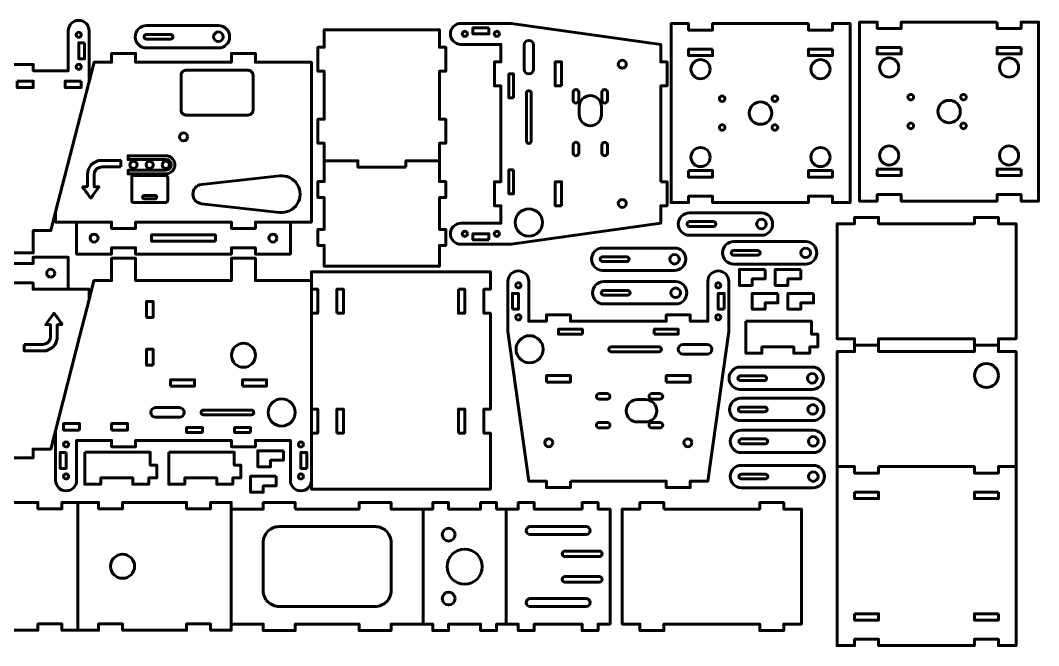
# Model space of a CAD drawing. Header units: millimetres. Extents: x -979 to -10, y -1484 to -29.
# Drawn here: x -652 to -15, y -1484 to -1093 of the extents above; entities that cross this region are included whole.
import ezdxf

# ---------------------------------------------------------------- set-up
doc = ezdxf.new("R2010")
doc.units = ezdxf.units.MM
doc.linetypes.add('K5LT_BASIC', pattern=[0])

# ---------------------------------------------------------------- blocks, each defined once
blk = doc.blocks.new('U46')
at = {"color": 150, "linetype": 'K5LT_BASIC', "lineweight": 60, "true_color": 0x0080ff}
for points in [[(-115.1, -1372.04), (-55.1, -1372.04), (-55.1, -1376.04), (-40.1, -1376.04), (-40.1, -1372.04), (-29.1, -1372.04), (-29.1, -1484.04), (-40.1, -1484.04), (-40.1, -1480.04), (-55.1, -1480.04), (-55.1, -1484.04), (-115.1, -1484.04), (-115.1, -1480.04), (-130.1, -1480.04), (-130.1, -1484.04), (-141.1, -1484.04), (-141.1, -1372.04), (-130.1, -1372.04), (-130.1, -1376.04), (-115.1, -1376.04)], [(-130.1, -1388.04), (-115.1, -1388.04), (-115.1, -1392.04), (-130.1, -1392.04)], [(-40.1, -1388.04), (-55.1, -1388.04), (-55.1, -1392.04), (-40.1, -1392.04)], [(-130.1, -1464.04), (-115.1, -1464.04), (-115.1, -1468.04), (-130.1, -1468.04)], [(-40.1, -1464.04), (-55.1, -1464.04), (-55.1, -1468.04), (-40.1, -1468.04)]]:
    blk.add_lwpolyline(points, close=True, dxfattribs=at)
blk = doc.blocks.new('U47')
at = {"color": 150, "linetype": 'K5LT_BASIC', "lineweight": 60, "true_color": 0x0080ff}
blk.add_lwpolyline([(-29.1, -1372.04), (-29.1, -1300.04), (-40.1, -1300.04), (-40.1, -1296.04), (-55.1, -1296.04), (-55.1, -1300.04), (-115.1, -1300.04), (-115.1, -1296.04), (-130.1, -1296.04), (-130.1, -1300.04), (-141.1, -1300.04), (-141.1, -1372.04)], dxfattribs=at)
blk.add_circle((-47.6, -1315.04), 7.5, dxfattribs=at)
blk = doc.blocks.new('U57')
at = {"color": 150, "linetype": 'K5LT_BASIC', "lineweight": 60, "true_color": 0x0080ff}
for points in [[(-528.11, -1096.04), (-573.11, -1096.04, 1), (-573.11, -1110.04), (-528.11, -1110.04, 1)], [(-558.11, -1101.54), (-573.11, -1101.54, 1), (-573.11, -1104.54), (-558.11, -1104.54, 1)], [(-528.11, -1100.04, -1), (-528.11, -1106.04, -1)]]:
    blk.add_lwpolyline(points, format="xyb", close=True, dxfattribs=at)
blk = doc.blocks.new('U59')
at = {"color": 150, "linetype": 'K5LT_BASIC', "lineweight": 60, "true_color": 0x0080ff}
for points in [[(-755.91, -1261.03), (-755.91, -1241.03), (-734.01, -1241.03), (-734.01, -1245.03), (-719.01, -1245.03), (-719.01, -1241.03), (-659.01, -1241.03), (-659.01, -1245.03), (-644.01, -1245.03), (-644.01, -1241.03), (-622.1, -1241.03), (-622.1, -1261.03), (-644.01, -1261.03), (-644.01, -1257.03), (-659.01, -1257.03), (-659.01, -1261.03), (-719.01, -1261.03), (-719.01, -1257.03), (-734.01, -1257.03), (-734.01, -1261.03)], [(-709.01, -1249.03), (-669.01, -1249.03), (-669.01, -1253.03), (-709.01, -1253.03)]]:
    blk.add_lwpolyline(points, close=True, dxfattribs=at)
for centre in [(-744.96, -1251.03), (-633.05, -1251.03)]:
    blk.add_circle(centre, 2.5, dxfattribs=at)
blk = doc.blocks.new('U60')
at = {"color": 150, "linetype": 'K5LT_BASIC', "lineweight": 60, "true_color": 0x0080ff}
blk.add_lwpolyline([(-622.1, -1261.03), (-609.01, -1261.03), (-609.01, -1267.53), (-614.78, -1290.02), (-633.01, -1361.03), (-644.01, -1361.03), (-644.01, -1366.53), (-659.01, -1366.53), (-659.01, -1361.03), (-719.01, -1361.03), (-719.01, -1366.53), (-734.01, -1366.53), (-734.01, -1361.03), (-745.01, -1361.03), (-769.01, -1361.03), (-769.01, -1290.02), (-769.01, -1261.03), (-755.91, -1261.03)], dxfattribs=at)
for points in [[(-749.14, -1267.1), (-700.2, -1272.57, -0.894526), (-700.2, -1284.49), (-749.14, -1289.96, -1.11791)], [(-729.51, -1328.03), (-690.51, -1328.03, -0.414214), (-687.51, -1331.03), (-687.51, -1353.03, -0.414214), (-690.51, -1356.03), (-729.51, -1356.03, -0.414214), (-732.51, -1353.03), (-732.51, -1331.03, -0.414214)]]:
    blk.add_lwpolyline(points, format="xyb", close=True, dxfattribs=at)
blk.add_circle((-689.01, -1314.36), 2.5, dxfattribs=at)
blk = doc.blocks.new('U61')
at = {"color": 150, "linetype": 'K5LT_BASIC', "lineweight": 60, "true_color": 0x0080ff}
blk.add_lwpolyline([(-609.01, -1267.53), (-605.95, -1255.63), (-594.95, -1255.63), (-594.95, -1251.63), (-594.95, -1241.63), (-579.95, -1241.63), (-579.95, -1251.63), (-579.95, -1255.63), (-519.95, -1255.63), (-519.95, -1251.63), (-519.95, -1241.63), (-504.95, -1241.63), (-504.95, -1251.63), (-504.95, -1255.63), (-493.95, -1255.63), (-469.95, -1255.63), (-469.95, -1349.13), (-469.95, -1355.63), (-469.95, -1380.63, -1), (-483.05, -1380.63), (-483.05, -1355.63), (-504.95, -1355.63), (-504.95, -1359.63), (-519.95, -1359.63), (-519.95, -1355.63), (-579.95, -1355.63), (-579.95, -1359.63), (-594.95, -1359.63), (-594.95, -1355.63), (-616.86, -1355.63), (-616.86, -1380.63, -1), (-629.95, -1380.63), (-629.95, -1355.63), (-629.95, -1349.13)], format="xyb", dxfattribs=at)
for points in [[(-573, -1278.63), (-569, -1278.63), (-569, -1268.63), (-573, -1268.63)], [(-569, -1308.63), (-573, -1308.63), (-573, -1298.63), (-569, -1298.63)], [(-558, -1321.63), (-543, -1321.63), (-543, -1317.63), (-558, -1317.63)], [(-513, -1321.63), (-498, -1321.63), (-498, -1317.63), (-513, -1317.63)], [(-614.95, -1349.13), (-624.95, -1349.13), (-624.95, -1345.13), (-614.95, -1345.13)], [(-594.95, -1349.13), (-584.95, -1349.13), (-584.95, -1345.13), (-594.95, -1345.13)], [(-538, -1350.63), (-548, -1350.63), (-548, -1347.63), (-538, -1347.63)], [(-508, -1350.63), (-518, -1350.63), (-518, -1347.63), (-508, -1347.63)], [(-623.4, -1363.13), (-623.4, -1373.13), (-627.1, -1373.13), (-627.1, -1363.13)], [(-472.8, -1373.13), (-472.8, -1363.13), (-476.5, -1363.13), (-476.5, -1373.13)]]:
    blk.add_lwpolyline(points, close=True, dxfattribs=at)
for points in [[(-552.45, -1341.13), (-567.45, -1341.13, -1), (-567.45, -1335.13), (-552.45, -1335.13, -1)], [(-507.45, -1339.63), (-537.45, -1339.63, -1), (-537.45, -1336.63), (-507.45, -1336.63, -1)]]:
    blk.add_lwpolyline(points, format="xyb", close=True, dxfattribs=at)
for centre, radius in [((-512.45, -1302.38), 7.5), ((-488.55, -1338.13), 8.5), ((-623.4, -1358.13), 1.6), ((-476.5, -1358.13), 1.6), ((-623.4, -1378.13), 1.6), ((-476.5, -1378.13), 1.6)]:
    blk.add_circle(centre, radius, dxfattribs=at)
blk = doc.blocks.new('U62')
at = {"color": 150, "linetype": 'K5LT_BASIC', "lineweight": 60, "true_color": 0x0080ff}
for points in [[(-483.04, -1219.02), (-483.04, -1239.02), (-504.94, -1239.02), (-504.94, -1235.02), (-519.94, -1235.02), (-519.94, -1239.02), (-579.94, -1239.02), (-579.94, -1235.02), (-594.94, -1235.02), (-594.94, -1239.02), (-616.85, -1239.02), (-616.85, -1219.02), (-594.94, -1219.02), (-594.94, -1223.02), (-579.94, -1223.02), (-579.94, -1219.02), (-519.94, -1219.02), (-519.94, -1223.02), (-504.94, -1223.02), (-504.94, -1219.02)], [(-529.94, -1231.02), (-569.94, -1231.02), (-569.94, -1227.02), (-529.94, -1227.02)]]:
    blk.add_lwpolyline(points, close=True, dxfattribs=at)
for centre in [(-605.9, -1229.02), (-493.99, -1229.02)]:
    blk.add_circle(centre, 2.5, dxfattribs=at)
blk = doc.blocks.new('U63')
at = {"color": 150, "linetype": 'K5LT_BASIC', "lineweight": 60, "true_color": 0x0080ff}
blk.add_lwpolyline([(-616.85, -1219.02), (-629.94, -1219.02), (-629.94, -1212.52), (-624.17, -1190.03), (-605.94, -1119.02), (-594.94, -1119.02), (-594.94, -1113.52), (-579.94, -1113.52), (-579.94, -1119.02), (-519.94, -1119.02), (-519.94, -1113.52), (-504.94, -1113.52), (-504.94, -1119.02), (-493.94, -1119.02), (-469.94, -1119.02), (-469.94, -1190.03), (-469.94, -1219.02), (-483.04, -1219.02)], dxfattribs=at)
for points in [[(-509.44, -1152.02), (-548.44, -1152.02, -0.414214), (-551.44, -1149.02), (-551.44, -1127.02, -0.414214), (-548.44, -1124.02), (-509.44, -1124.02, -0.414214), (-506.44, -1127.02), (-506.44, -1149.02, -0.414214)], [(-489.82, -1212.95), (-538.75, -1207.49, -0.894526), (-538.75, -1195.56), (-489.82, -1190.09, -1.11791)]]:
    blk.add_lwpolyline(points, format="xyb", close=True, dxfattribs=at)
blk.add_circle((-549.94, -1165.7), 2.5, dxfattribs=at)
blk = doc.blocks.new('U64')
at = {"color": 150, "linetype": 'K5LT_BASIC', "lineweight": 60, "true_color": 0x0080ff}
blk.add_lwpolyline([(-629.94, -1212.52), (-632.98, -1224.33), (-643.98, -1224.33), (-643.98, -1238.33), (-658.98, -1238.33), (-658.98, -1224.33), (-718.98, -1224.33), (-718.98, -1238.33), (-733.98, -1238.33), (-733.98, -1224.33), (-744.98, -1224.33), (-768.98, -1224.33), (-768.98, -1130.83), (-768.98, -1124.33), (-768.98, -1099.33, -1), (-755.88, -1099.33), (-755.88, -1124.33), (-733.98, -1124.33), (-733.98, -1120.33), (-718.98, -1120.33), (-718.98, -1124.33), (-658.98, -1124.33), (-658.98, -1120.33), (-643.98, -1120.33), (-643.98, -1124.33), (-622.07, -1124.33), (-622.07, -1099.33, -1), (-608.98, -1099.33), (-608.98, -1124.33), (-608.98, -1130.83)], format="xyb", dxfattribs=at)
for points in [[(-766.13, -1106.83), (-762.43, -1106.83), (-762.43, -1116.83), (-766.13, -1116.83)], [(-611.82, -1106.83), (-615.52, -1106.83), (-615.52, -1116.83), (-611.82, -1116.83)], [(-730.93, -1129.33), (-720.93, -1129.33), (-720.93, -1132.33), (-730.93, -1132.33)], [(-690.93, -1129.33), (-700.93, -1129.33), (-700.93, -1132.33), (-690.93, -1132.33)], [(-653.98, -1130.83), (-643.98, -1130.83), (-643.98, -1134.83), (-653.98, -1134.83)], [(-613.98, -1130.83), (-623.98, -1130.83), (-623.98, -1134.83), (-613.98, -1134.83)], [(-740.93, -1158.33), (-725.93, -1158.33), (-725.93, -1162.33), (-740.93, -1162.33)], [(-680.93, -1158.33), (-695.93, -1158.33), (-695.93, -1162.33), (-680.93, -1162.33)], [(-669.93, -1171.33), (-665.93, -1171.33), (-665.93, -1181.33), (-669.93, -1181.33)], [(-665.93, -1201.33), (-669.93, -1201.33), (-669.93, -1211.33), (-665.93, -1211.33)]]:
    blk.add_lwpolyline(points, close=True, dxfattribs=at)
for points in [[(-731.48, -1140.33), (-701.48, -1140.33, -1), (-701.48, -1143.33), (-731.48, -1143.33, -1)], [(-671.48, -1138.83), (-686.48, -1138.83, 1), (-686.48, -1144.83), (-671.48, -1144.83, 1)], [(-728.88, -1195.08), (-723.88, -1195.08, -1), (-723.88, -1198.58), (-728.88, -1198.58, -1)], [(-695.88, -1195.08), (-690.88, -1195.08, -1), (-690.88, -1198.58), (-695.88, -1198.58, -1)], [(-704.88, -1198.83), (-699.88, -1198.83, -1), (-699.88, -1212.83), (-704.88, -1212.83, -1)], [(-723.88, -1213.08), (-728.88, -1213.08, 1), (-728.88, -1216.58), (-723.88, -1216.58, 1)], [(-690.88, -1213.08), (-695.88, -1213.08, 1), (-695.88, -1216.58), (-690.88, -1216.58, 1)]]:
    blk.add_lwpolyline(points, format="xyb", close=True, dxfattribs=at)
for centre, radius in [((-762.43, -1101.83), 1.6), ((-615.52, -1101.83), 1.6), ((-762.43, -1121.83), 1.6), ((-615.52, -1121.83), 1.6), ((-750.38, -1141.83), 8.5), ((-688.98, -1177.66), 2.5)]:
    blk.add_circle(centre, radius, dxfattribs=at)
blk = doc.blocks.new('U65')
at = {"color": 150, "linetype": 'K5LT_BASIC', "lineweight": 60, "true_color": 0x0080ff}
for points in [[(-469.95, -1255.63), (-469.95, -1250.04), (-357.95, -1250.04), (-357.95, -1261.04), (-361.95, -1261.04), (-361.95, -1276.04), (-357.95, -1276.04), (-357.95, -1336.04), (-361.95, -1336.04), (-361.95, -1351.04), (-357.95, -1351.04), (-357.95, -1362.04), (-357.95, -1386.04), (-469.95, -1386.04), (-469.95, -1380.63)], [(-469.95, -1276.04), (-465.95, -1276.04), (-465.95, -1261.04), (-469.95, -1261.04)], [(-469.95, -1351.04), (-465.95, -1351.04), (-465.95, -1336.04), (-469.95, -1336.04)]]:
    blk.add_lwpolyline(points, dxfattribs=at)
for points in [[(-453.95, -1276.04), (-453.95, -1261.04), (-449.95, -1261.04), (-449.95, -1276.04)], [(-377.95, -1261.04), (-377.95, -1276.04), (-373.95, -1276.04), (-373.95, -1261.04)], [(-453.95, -1351.04), (-453.95, -1336.04), (-449.95, -1336.04), (-449.95, -1351.04)], [(-377.95, -1351.04), (-377.95, -1336.04), (-373.95, -1336.04), (-373.95, -1351.04)]]:
    blk.add_lwpolyline(points, close=True, dxfattribs=at)
blk = doc.blocks.new('U120')
at = {"color": 150, "linetype": 'K5LT_BASIC', "lineweight": 60, "true_color": 0x0080ff}
for points in [[(-158.95, -1094.83), (-218.95, -1094.83), (-218.95, -1098.83), (-233.95, -1098.83), (-233.95, -1094.83), (-244.95, -1094.83), (-244.95, -1206.83), (-233.95, -1206.83), (-233.95, -1202.83), (-218.95, -1202.83), (-218.95, -1206.83), (-158.95, -1206.83), (-158.95, -1202.83), (-143.95, -1202.83), (-143.95, -1206.83), (-132.95, -1206.83), (-132.95, -1094.83), (-143.95, -1094.83), (-143.95, -1098.83), (-158.95, -1098.83)], [(-218.95, -1110.83), (-233.95, -1110.83), (-233.95, -1114.83), (-218.95, -1114.83)], [(-143.95, -1110.83), (-158.95, -1110.83), (-158.95, -1114.83), (-143.95, -1114.83)], [(-233.95, -1186.83), (-218.95, -1186.83), (-218.95, -1190.83), (-233.95, -1190.83)], [(-143.95, -1186.83), (-158.95, -1186.83), (-158.95, -1190.83), (-143.95, -1190.83)]]:
    blk.add_lwpolyline(points, close=True, dxfattribs=at)
for points in [[(-212.95, -1140.08, -1), (-212.95, -1143.58, -1)], [(-179.95, -1140.08, -1), (-179.95, -1143.58, -1)], [(-188.95, -1143.83, -1), (-188.95, -1157.83, -1)], [(-212.95, -1158.08, -1), (-212.95, -1161.58, -1)], [(-179.95, -1158.08, -1), (-179.95, -1161.58, -1)]]:
    blk.add_lwpolyline(points, format="xyb", close=True, dxfattribs=at)
for centre in [(-226.45, -1123.33), (-151.45, -1123.33), (-226.45, -1178.33), (-151.45, -1178.33)]:
    blk.add_circle(centre, 6, dxfattribs=at)
blk = doc.blocks.new('U121')
at = {"color": 150, "linetype": 'K5LT_BASIC', "lineweight": 60, "true_color": 0x0080ff}
for points in [[(-40.95, -1093.83), (-100.95, -1093.83), (-100.95, -1097.83), (-115.95, -1097.83), (-115.95, -1093.83), (-126.95, -1093.83), (-126.95, -1205.83), (-115.95, -1205.83), (-115.95, -1201.83), (-100.95, -1201.83), (-100.95, -1205.83), (-40.95, -1205.83), (-40.95, -1201.83), (-25.95, -1201.83), (-25.95, -1205.83), (-14.95, -1205.83), (-14.95, -1093.83), (-25.95, -1093.83), (-25.95, -1097.83), (-40.95, -1097.83)], [(-100.95, -1109.83), (-115.95, -1109.83), (-115.95, -1113.83), (-100.95, -1113.83)], [(-25.95, -1109.83), (-40.95, -1109.83), (-40.95, -1113.83), (-25.95, -1113.83)], [(-115.95, -1185.83), (-100.95, -1185.83), (-100.95, -1189.83), (-115.95, -1189.83)], [(-25.95, -1185.83), (-40.95, -1185.83), (-40.95, -1189.83), (-25.95, -1189.83)]]:
    blk.add_lwpolyline(points, close=True, dxfattribs=at)
for points in [[(-94.95, -1139.08, -1), (-94.95, -1142.58, -1)], [(-61.95, -1139.08, -1), (-61.95, -1142.58, -1)], [(-70.95, -1142.83, -1), (-70.95, -1156.83, -1)], [(-94.95, -1157.08, -1), (-94.95, -1160.58, -1)], [(-61.95, -1157.08, -1), (-61.95, -1160.58, -1)]]:
    blk.add_lwpolyline(points, format="xyb", close=True, dxfattribs=at)
for centre in [(-108.45, -1122.33), (-33.45, -1122.33), (-108.45, -1177.33), (-33.45, -1177.33)]:
    blk.add_circle(centre, 6, dxfattribs=at)
blk = doc.blocks.new('U123')
at = {"color": 150, "linetype": 'K5LT_BASIC', "lineweight": 60, "true_color": 0x0080ff}
for points in [[(-307.91, -1381.1), (-247.91, -1381.1), (-247.91, -1385.1), (-232.91, -1385.1), (-232.91, -1381.1), (-221.91, -1381.1), (-208.82, -1287.57), (-208.82, -1281.1), (-208.82, -1256.1, 1), (-221.91, -1256.1), (-221.91, -1281.1), (-232.91, -1281.1), (-232.91, -1277.1), (-247.91, -1277.1), (-247.91, -1281.1), (-307.91, -1281.1), (-307.91, -1277.1), (-322.91, -1277.1), (-322.91, -1281.1), (-333.91, -1281.1), (-333.91, -1256.1, 1), (-347, -1256.1), (-347, -1281.1), (-347, -1287.57), (-333.91, -1381.1), (-322.91, -1381.1), (-322.91, -1385.1), (-307.91, -1385.1)], [(-282.41, -1300.1), (-252.41, -1300.1, 1), (-252.41, -1297.1), (-282.41, -1297.1, 1)], [(-237.41, -1301.6), (-222.41, -1301.6, 1), (-222.41, -1295.6), (-237.41, -1295.6, 1)], [(-284.91, -1329.85), (-289.91, -1329.85, -1), (-289.91, -1326.35), (-284.91, -1326.35, -1)], [(-265.91, -1344.1), (-260.91, -1344.1, 1), (-260.91, -1330.1), (-265.91, -1330.1, 1)], [(-251.91, -1329.85, 1), (-251.91, -1326.35), (-256.91, -1326.35, 1), (-256.91, -1329.85)], [(-284.91, -1347.85), (-289.91, -1347.85, -1), (-289.91, -1344.35), (-284.91, -1344.35, -1)], [(-251.91, -1347.85), (-256.91, -1347.85, -1), (-256.91, -1344.35), (-251.91, -1344.35, -1)]]:
    blk.add_lwpolyline(points, format="xyb", close=True, dxfattribs=at)
for points in [[(-344.16, -1273.6), (-340.46, -1273.6), (-340.46, -1263.6), (-344.16, -1263.6)], [(-211.66, -1273.6), (-215.36, -1273.6), (-215.36, -1263.6), (-211.66, -1263.6)], [(-300.41, -1289.1), (-315.41, -1289.1), (-315.41, -1286.1), (-300.41, -1286.1)], [(-255.41, -1289.1), (-240.41, -1289.1), (-240.41, -1286.1), (-255.41, -1286.1)], [(-322.91, -1319.1), (-307.91, -1319.1), (-307.91, -1315.1), (-322.91, -1315.1)], [(-247.91, -1319.1), (-232.91, -1319.1), (-232.91, -1315.1), (-247.91, -1315.1)]]:
    blk.add_lwpolyline(points, close=True, dxfattribs=at)
for centre, radius in [((-340.46, -1258.6), 1.6), ((-215.36, -1258.6), 1.6), ((-340.46, -1278.6), 1.6), ((-215.36, -1278.6), 1.6), ((-333.41, -1298.6), 8.5), ((-321.41, -1357.1), 2.5), ((-234.41, -1357.1), 2.5)]:
    blk.add_circle(centre, radius, dxfattribs=at)
blk = doc.blocks.new('U125')
at = {"color": 150, "linetype": 'K5LT_BASIC', "lineweight": 60, "true_color": 0x0080ff}
for points in [[(-251.41, -1193.79), (-251.41, -1133.79), (-247.41, -1133.79), (-247.41, -1118.79), (-251.41, -1118.79), (-251.41, -1107.79), (-344.94, -1094.7), (-351.41, -1094.7), (-376.41, -1094.7, 1), (-376.41, -1107.79), (-351.41, -1107.79), (-351.41, -1118.79), (-355.41, -1118.79), (-355.41, -1133.79), (-351.41, -1133.79), (-351.41, -1193.79), (-355.41, -1193.79), (-355.41, -1208.79), (-351.41, -1208.79), (-351.41, -1219.79), (-376.41, -1219.79, 1), (-376.41, -1232.89), (-351.41, -1232.89), (-344.94, -1232.89), (-251.41, -1219.79), (-251.41, -1208.79), (-247.41, -1208.79), (-247.41, -1193.79)], [(-330.91, -1123.29), (-330.91, -1108.29, 1), (-336.91, -1108.29), (-336.91, -1123.29, 1)], [(-332.41, -1168.29), (-332.41, -1138.29, 1), (-335.41, -1138.29), (-335.41, -1168.29, 1)], [(-302.66, -1137.79, 1), (-306.16, -1137.79), (-306.16, -1142.79, 1), (-302.66, -1142.79)], [(-288.41, -1151.79), (-288.41, -1146.79, 1), (-302.41, -1146.79), (-302.41, -1151.79, 1)], [(-284.66, -1137.79), (-284.66, -1142.79, -1), (-288.16, -1142.79), (-288.16, -1137.79, -1)], [(-302.66, -1170.79), (-302.66, -1175.79, -1), (-306.16, -1175.79), (-306.16, -1170.79, -1)], [(-284.66, -1170.79), (-284.66, -1175.79, -1), (-288.16, -1175.79), (-288.16, -1170.79, -1)]]:
    blk.add_lwpolyline(points, format="xyb", close=True, dxfattribs=at)
for points in [[(-358.91, -1097.55), (-358.91, -1101.25), (-368.91, -1101.25), (-368.91, -1097.55)], [(-313.41, -1133.79), (-313.41, -1118.79), (-317.41, -1118.79), (-317.41, -1133.79)], [(-343.41, -1141.29), (-343.41, -1126.29), (-346.41, -1126.29), (-346.41, -1141.29)], [(-343.41, -1186.29), (-343.41, -1201.29), (-346.41, -1201.29), (-346.41, -1186.29)], [(-313.41, -1208.79), (-313.41, -1193.79), (-317.41, -1193.79), (-317.41, -1208.79)], [(-358.91, -1230.04), (-358.91, -1226.34), (-368.91, -1226.34), (-368.91, -1230.04)]]:
    blk.add_lwpolyline(points, close=True, dxfattribs=at)
for centre, radius in [((-373.91, -1101.25), 1.6), ((-353.91, -1101.25), 1.6), ((-275.41, -1120.29), 2.5), ((-275.41, -1207.29), 2.5), ((-333.91, -1219.29), 8.5), ((-373.91, -1226.34), 1.6), ((-353.91, -1226.34), 1.6)]:
    blk.add_circle(centre, radius, dxfattribs=at)
blk = doc.blocks.new('U126')
at = {"color": 150, "linetype": 'K5LT_BASIC', "lineweight": 60, "true_color": 0x0080ff}
for points in [[(-160.71, -1231.24), (-205.71, -1231.24, 1), (-205.71, -1245.24), (-160.71, -1245.24, 1)], [(-160.71, -1235.24, -1), (-160.71, -1241.24, -1)], [(-190.71, -1236.74), (-205.71, -1236.74, 1), (-205.71, -1239.74), (-190.71, -1239.74, 1)]]:
    blk.add_lwpolyline(points, format="xyb", close=True, dxfattribs=at)
blk = doc.blocks.new('U127')
at = {"color": 150, "linetype": 'K5LT_BASIC', "lineweight": 60, "true_color": 0x0080ff}
for points in [[(-188.38, -1213.24), (-233.38, -1213.24, 1), (-233.38, -1227.24), (-188.38, -1227.24, 1)], [(-218.38, -1218.74), (-233.38, -1218.74, 1), (-233.38, -1221.74), (-218.38, -1221.74, 1)], [(-188.38, -1217.24, -1), (-188.38, -1223.24, -1)]]:
    blk.add_lwpolyline(points, format="xyb", close=True, dxfattribs=at)
blk = doc.blocks.new('U128')
at = {"color": 150, "linetype": 'K5LT_BASIC', "lineweight": 60, "true_color": 0x0080ff}
for points in [[(-242.05, -1256.24), (-287.05, -1256.24, 1), (-287.05, -1270.24), (-242.05, -1270.24, 1)], [(-242.05, -1260.24, -1), (-242.05, -1266.24, -1)], [(-272.05, -1261.74), (-287.05, -1261.74, 1), (-287.05, -1264.74), (-272.05, -1264.74, 1)]]:
    blk.add_lwpolyline(points, format="xyb", close=True, dxfattribs=at)
blk = doc.blocks.new('U129')
at = {"color": 150, "linetype": 'K5LT_BASIC', "lineweight": 60, "true_color": 0x0080ff}
for points in [[(-242.72, -1235.24), (-287.72, -1235.24, 1), (-287.72, -1249.24), (-242.72, -1249.24, 1)], [(-272.72, -1240.74), (-287.72, -1240.74, 1), (-287.72, -1243.74), (-272.72, -1243.74, 1)], [(-242.72, -1239.24, -1), (-242.72, -1245.24, -1)]]:
    blk.add_lwpolyline(points, format="xyb", close=True, dxfattribs=at)
blk = doc.blocks.new('U130')
at = {"color": 150, "linetype": 'K5LT_BASIC', "lineweight": 60, "true_color": 0x0080ff}
for points in [[(-156.61, -1309.74), (-201.61, -1309.74, 1), (-201.61, -1323.74), (-156.61, -1323.74, 1)], [(-186.61, -1315.24), (-201.61, -1315.24, 1), (-201.61, -1318.24), (-186.61, -1318.24, 1)], [(-156.61, -1313.74, -1), (-156.61, -1319.74, -1)]]:
    blk.add_lwpolyline(points, format="xyb", close=True, dxfattribs=at)
blk = doc.blocks.new('U131')
at = {"color": 150, "linetype": 'K5LT_BASIC', "lineweight": 60, "true_color": 0x0080ff}
for points in [[(-156.28, -1329.24), (-201.28, -1329.24, 1), (-201.28, -1343.24), (-156.28, -1343.24, 1)], [(-186.28, -1334.74), (-201.28, -1334.74, 1), (-201.28, -1337.74), (-186.28, -1337.74, 1)], [(-156.28, -1333.24, -1), (-156.28, -1339.24, -1)]]:
    blk.add_lwpolyline(points, format="xyb", close=True, dxfattribs=at)
blk = doc.blocks.new('U132')
at = {"color": 150, "linetype": 'K5LT_BASIC', "lineweight": 60, "true_color": 0x0080ff}
for points in [[(-155.95, -1349.24), (-200.95, -1349.24, 1), (-200.95, -1363.24), (-155.95, -1363.24, 1)], [(-185.95, -1354.74), (-200.95, -1354.74, 1), (-200.95, -1357.74), (-185.95, -1357.74, 1)], [(-155.95, -1353.24, -1), (-155.95, -1359.24, -1)]]:
    blk.add_lwpolyline(points, format="xyb", close=True, dxfattribs=at)
blk = doc.blocks.new('U133')
at = {"color": 150, "linetype": 'K5LT_BASIC', "lineweight": 60, "true_color": 0x0080ff}
for points in [[(-155.95, -1371.24), (-200.95, -1371.24, 1), (-200.95, -1385.24), (-155.95, -1385.24, 1)], [(-155.95, -1375.24, -1), (-155.95, -1381.24, -1)], [(-185.95, -1376.74), (-200.95, -1376.74, 1), (-200.95, -1379.74), (-185.95, -1379.74, 1)]]:
    blk.add_lwpolyline(points, format="xyb", close=True, dxfattribs=at)
blk = doc.blocks.new('U137')
at = {"color": 150, "linetype": 'K5LT_BASIC', "lineweight": 60, "true_color": 0x0080ff}
blk.add_open_spline([(-649.7, -1295.55), (-645.81, -1295.55), (-641.92, -1295.57), (-638.03, -1295.53), (-635.83, -1295.51), (-633.86, -1294.22), (-633.3, -1292.04), (-633.23, -1291.78), (-633.18, -1291.51), (-633.18, -1291.24), (-633.17, -1288.79), (-633.17, -1286.34), (-633.17, -1283.88), (-633.17, -1283.7), (-633.22, -1283.51), (-633.26, -1283.21), (-634.16, -1283.17), (-635.03, -1283.14), (-636.16, -1283.1), (-634.41, -1280.65), (-632.81, -1278.42), (-631.13, -1276.08), (-630.85, -1276.32), (-630.59, -1276.47), (-630.42, -1276.7), (-629.23, -1278.33), (-628.05, -1279.98), (-626.86, -1281.61), (-626.64, -1281.92), (-626.34, -1282.17), (-626.08, -1282.45), (-626.08, -1282.69), (-626.08, -1282.92), (-626.08, -1283.16), (-627, -1283.23), (-627.94, -1283), (-628.91, -1283.34), (-628.91, -1285.55), (-628.89, -1287.72), (-628.92, -1289.89), (-628.94, -1290.81), (-628.96, -1291.76), (-629.17, -1292.65), (-629.65, -1294.79), (-630.66, -1296.65), (-632.58, -1297.87), (-633.58, -1298.51), (-634.7, -1298.98), (-635.77, -1299.53), (-640.41, -1299.52), (-645.06, -1299.52), (-649.7, -1299.52), (-649.7, -1298.2), (-649.7, -1296.87), (-649.7, -1295.55)], degree=3, knots=[0, 0, 0, 0, 0.055556, 0.055556, 0.055556, 0.111111, 0.111111, 0.111111, 0.166667, 0.166667, 0.166667, 0.222222, 0.222222, 0.222222, 0.277778, 0.277778, 0.277778, 0.333333, 0.333333, 0.333333, 0.388889, 0.388889, 0.388889, 0.444444, 0.444444, 0.444444, 0.5, 0.5, 0.5, 0.555556, 0.555556, 0.555556, 0.611111, 0.611111, 0.611111, 0.666667, 0.666667, 0.666667, 0.722222, 0.722222, 0.722222, 0.777778, 0.777778, 0.777778, 0.833333, 0.833333, 0.833333, 0.888889, 0.888889, 0.888889, 0.944444, 0.944444, 0.944444, 1, 1, 1, 1], dxfattribs=at)
blk = doc.blocks.new('U141')
at = {"color": 150, "linetype": 'K5LT_BASIC', "lineweight": 60, "true_color": 0x0080ff}
blk.add_open_spline([(-589.25, -1184.51), (-593.14, -1184.51), (-597.03, -1184.49), (-600.93, -1184.52), (-603.12, -1184.54), (-605.09, -1185.83), (-605.66, -1188.01), (-605.72, -1188.27), (-605.77, -1188.54), (-605.77, -1188.81), (-605.78, -1191.26), (-605.78, -1193.72), (-605.78, -1196.17), (-605.78, -1196.36), (-605.73, -1196.54), (-605.69, -1196.85), (-604.8, -1196.88), (-603.92, -1196.91), (-602.79, -1196.96), (-604.55, -1199.4), (-606.14, -1201.63), (-607.82, -1203.97), (-608.1, -1203.74), (-608.36, -1203.58), (-608.53, -1203.36), (-609.73, -1201.73), (-610.9, -1200.08), (-612.09, -1198.44), (-612.32, -1198.14), (-612.61, -1197.88), (-612.87, -1197.6), (-612.87, -1197.36), (-612.87, -1197.13), (-612.87, -1196.9), (-611.95, -1196.83), (-611.01, -1197.05), (-610.04, -1196.71), (-610.04, -1194.5), (-610.06, -1192.33), (-610.03, -1190.16), (-610.02, -1189.24), (-609.99, -1188.3), (-609.78, -1187.4), (-609.3, -1185.27), (-608.29, -1183.4), (-606.37, -1182.18), (-605.37, -1181.55), (-604.25, -1181.08), (-603.18, -1180.53), (-598.54, -1180.53), (-593.89, -1180.53), (-589.25, -1180.53), (-589.25, -1181.86), (-589.25, -1183.18), (-589.25, -1184.51)], degree=3, knots=[0, 0, 0, 0, 0.055556, 0.055556, 0.055556, 0.111111, 0.111111, 0.111111, 0.166667, 0.166667, 0.166667, 0.222222, 0.222222, 0.222222, 0.277778, 0.277778, 0.277778, 0.333333, 0.333333, 0.333333, 0.388889, 0.388889, 0.388889, 0.444444, 0.444444, 0.444444, 0.5, 0.5, 0.5, 0.555556, 0.555556, 0.555556, 0.611111, 0.611111, 0.611111, 0.666667, 0.666667, 0.666667, 0.722222, 0.722222, 0.722222, 0.777778, 0.777778, 0.777778, 0.833333, 0.833333, 0.833333, 0.888889, 0.888889, 0.888889, 0.944444, 0.944444, 0.944444, 1, 1, 1, 1], dxfattribs=at)
blk = doc.blocks.new('U142')
at = {"color": 150, "linetype": 'K5LT_BASIC', "lineweight": 60, "true_color": 0x0080ff}
for points, knots in [([(-559.78, -1177.53), (-559.43, -1177.69), (-559.08, -1177.85), (-558.73, -1178.01), (-556.4, -1179.09), (-555.06, -1181.49), (-555.42, -1183.96), (-555.78, -1186.49), (-557.81, -1188.45), (-560.41, -1188.73), (-561.08, -1188.81), (-561.77, -1188.81), (-562.45, -1188.81), (-569.26, -1188.82), (-576.07, -1188.81), (-582.89, -1188.82), (-583.47, -1188.82), (-584.05, -1188.89), (-584.62, -1188.93), (-584.62, -1188.15), (-584.62, -1187.37), (-584.62, -1186.59), (-584.09, -1186.57), (-583.56, -1186.54), (-583.02, -1186.54), (-576.06, -1186.53), (-569.09, -1186.54), (-562.13, -1186.53), (-561.5, -1186.53), (-560.85, -1186.51), (-560.25, -1186.37), (-558.34, -1185.92), (-557.29, -1184.09), (-557.8, -1182.22), (-558.18, -1180.85), (-559.39, -1179.9), (-560.96, -1179.85), (-562.91, -1179.8), (-564.85, -1179.82), (-566.8, -1179.83), (-572.74, -1179.84), (-578.68, -1179.85), (-584.62, -1179.87), (-584.62, -1179.09), (-584.62, -1178.31), (-584.62, -1177.53), (-576.34, -1177.53), (-568.06, -1177.53), (-559.78, -1177.53)], [0, 0, 0, 0, 0.0625, 0.0625, 0.0625, 0.125, 0.125, 0.125, 0.1875, 0.1875, 0.1875, 0.25, 0.25, 0.25, 0.3125, 0.3125, 0.3125, 0.375, 0.375, 0.375, 0.4375, 0.4375, 0.4375, 0.5, 0.5, 0.5, 0.5625, 0.5625, 0.5625, 0.625, 0.625, 0.625, 0.6875, 0.6875, 0.6875, 0.75, 0.75, 0.75, 0.8125, 0.8125, 0.8125, 0.875, 0.875, 0.875, 0.9375, 0.9375, 0.9375, 1, 1, 1, 1]), ([(-581.26, -1180.92), (-580.01, -1180.91), (-579.04, -1181.85), (-579.02, -1183.11), (-579, -1184.35), (-579.94, -1185.37), (-581.16, -1185.42), (-582.43, -1185.47), (-583.49, -1184.43), (-583.48, -1183.14), (-583.48, -1181.89), (-582.51, -1180.93), (-581.26, -1180.92)], [0, 0, 0, 0, 0.25, 0.25, 0.25, 0.5, 0.5, 0.5, 0.75, 0.75, 0.75, 1, 1, 1, 1]), ([(-573.39, -1183.2), (-573.41, -1181.97), (-572.45, -1180.97), (-571.21, -1180.93), (-569.98, -1180.89), (-568.93, -1181.83), (-568.86, -1183.05), (-568.79, -1184.29), (-569.86, -1185.41), (-571.12, -1185.42), (-572.32, -1185.42), (-573.36, -1184.41), (-573.39, -1183.2)], [0, 0, 0, 0, 0.25, 0.25, 0.25, 0.5, 0.5, 0.5, 0.75, 0.75, 0.75, 1, 1, 1, 1]), ([(-563.28, -1183.21), (-563.31, -1182), (-562.32, -1180.97), (-561.1, -1180.93), (-559.83, -1180.88), (-558.85, -1181.78), (-558.79, -1183.04), (-558.73, -1184.34), (-559.73, -1185.42), (-561.01, -1185.42), (-562.21, -1185.42), (-563.25, -1184.41), (-563.28, -1183.21)], [0, 0, 0, 0, 0.25, 0.25, 0.25, 0.5, 0.5, 0.5, 0.75, 0.75, 0.75, 1, 1, 1, 1]), ([(-571.11, -1206.78), (-574.23, -1206.78), (-577.34, -1206.79), (-580.46, -1206.78), (-582.11, -1206.77), (-582.37, -1206.54), (-582.37, -1204.95), (-582.38, -1200.52), (-582.38, -1196.09), (-582.37, -1191.66), (-582.36, -1190.17), (-582.06, -1189.86), (-580.56, -1189.86), (-574.28, -1189.85), (-568, -1189.85), (-561.72, -1189.86), (-560.2, -1189.87), (-559.85, -1190.23), (-559.84, -1191.78), (-559.83, -1196.17), (-559.83, -1200.55), (-559.85, -1204.93), (-559.85, -1206.48), (-560.17, -1206.78), (-561.76, -1206.78), (-564.88, -1206.79), (-568, -1206.78), (-571.11, -1206.78)], [0, 0, 0, 0, 0.111111, 0.111111, 0.111111, 0.222222, 0.222222, 0.222222, 0.333333, 0.333333, 0.333333, 0.444444, 0.444444, 0.444444, 0.555556, 0.555556, 0.555556, 0.666667, 0.666667, 0.666667, 0.777778, 0.777778, 0.777778, 0.888889, 0.888889, 0.888889, 1, 1, 1, 1]), ([(-571.1, -1202.32), (-571.1, -1202.32), (-571.1, -1202.32), (-571.1, -1202.32), (-572.12, -1202.32), (-573.14, -1202.29), (-574.16, -1202.32), (-575.12, -1202.35), (-575.61, -1202.75), (-575.56, -1203.43), (-575.5, -1204.23), (-574.95, -1204.47), (-574.24, -1204.47), (-572.15, -1204.47), (-570.06, -1204.49), (-567.97, -1204.46), (-567.12, -1204.44), (-566.68, -1204.01), (-566.73, -1203.36), (-566.78, -1202.55), (-567.33, -1202.32), (-568.04, -1202.32), (-569.06, -1202.32), (-570.08, -1202.32), (-571.1, -1202.32)], [0, 0, 0, 0, 0.125, 0.125, 0.125, 0.25, 0.25, 0.25, 0.375, 0.375, 0.375, 0.5, 0.5, 0.5, 0.625, 0.625, 0.625, 0.75, 0.75, 0.75, 0.875, 0.875, 0.875, 1, 1, 1, 1])]:
    blk.add_open_spline(points, degree=3, knots=knots, dxfattribs=at)

msp = doc.modelspace()

# ---------------------------------------------------------------- linework, layer by layer
at = {"color": 150, "linetype": 'K5LT_BASIC', "lineweight": 60, "true_color": 0x0080ff}
for points in [[(-461.85, -1180.63), (-461.85, -1169.63), (-465.85, -1169.63), (-465.85, -1154.63), (-461.85, -1154.63), (-461.85, -1124.63), (-465.85, -1124.63), (-465.85, -1109.63), (-461.85, -1109.63), (-461.85, -1098.63), (-440.85, -1098.63), (-410.85, -1098.63), (-389.85, -1098.63), (-389.85, -1109.63), (-385.85, -1109.63), (-385.85, -1124.63), (-389.85, -1124.63), (-389.85, -1154.63), (-385.85, -1154.63), (-385.85, -1169.63), (-389.85, -1169.63), (-389.85, -1180.63)], [(-130.1, -1296.04), (-130.1, -1292.04), (-141.1, -1292.04), (-141.1, -1220.04), (-130.1, -1220.04), (-130.1, -1216.04), (-115.1, -1216.04), (-115.1, -1220.04), (-55.1, -1220.04), (-55.1, -1216.04), (-40.1, -1216.04), (-40.1, -1220.04), (-29.1, -1220.04), (-29.1, -1292.04), (-40.1, -1292.04), (-40.1, -1296.04)], [(-55.1, -1296.04), (-55.1, -1292.04), (-115.1, -1292.04), (-115.1, -1296.04)], [(-616.06, -1394.4), (-626.06, -1394.4), (-626.06, -1398.4), (-641.06, -1398.4), (-641.06, -1394.4), (-671.06, -1394.4), (-671.06, -1398.4), (-686.06, -1398.4), (-686.06, -1394.4), (-696.06, -1394.4), (-696.06, -1474.4), (-686.06, -1474.4), (-686.06, -1470.4), (-671.06, -1470.4), (-671.06, -1474.4), (-641.06, -1474.4), (-641.06, -1470.4), (-626.06, -1470.4), (-626.06, -1474.4), (-616.06, -1474.4)], [(-520.06, -1398.58), (-520.06, -1394.4), (-533.06, -1394.4), (-533.06, -1398.4), (-548.06, -1398.4), (-548.06, -1394.4), (-588.06, -1394.4), (-588.06, -1398.4), (-603.06, -1398.4), (-603.06, -1394.4), (-616.06, -1394.4), (-616.06, -1474.4), (-603.06, -1474.4), (-603.06, -1470.4), (-588.06, -1470.4), (-588.06, -1474.4), (-548.06, -1474.4), (-548.06, -1470.4), (-533.06, -1470.4), (-533.06, -1474.4), (-520.06, -1474.4), (-520.06, -1470.58)], [(-400.06, -1470.58), (-394.06, -1470.58), (-394.06, -1474.58), (-384.06, -1474.58), (-384.06, -1470.58), (-364.06, -1470.58), (-364.06, -1474.58), (-354.06, -1474.58), (-354.06, -1470.58), (-348.06, -1470.58), (-348.06, -1398.58), (-354.06, -1398.58), (-354.06, -1394.58), (-364.06, -1394.58), (-364.06, -1398.58), (-384.06, -1398.58), (-384.06, -1394.58), (-394.06, -1394.58), (-394.06, -1398.58), (-400.06, -1398.58)], [(-348.06, -1398.58), (-340.56, -1398.58), (-340.56, -1394.58), (-330.56, -1394.58), (-330.56, -1398.58), (-300.56, -1398.58), (-300.56, -1394.58), (-290.56, -1394.58), (-290.56, -1398.58), (-283.06, -1398.58), (-283.06, -1470.58), (-290.56, -1470.58), (-290.56, -1474.58), (-300.56, -1474.58), (-300.56, -1470.58), (-330.56, -1470.58), (-330.56, -1474.58), (-340.56, -1474.58), (-340.56, -1470.58), (-348.06, -1470.58)]]:
    msp.add_lwpolyline(points, dxfattribs=at)
for points in [[(-410.85, -1184.63), (-440.85, -1184.63), (-440.85, -1180.63), (-461.85, -1180.63), (-461.85, -1193.63), (-465.85, -1193.63), (-465.85, -1203.63), (-461.85, -1203.63), (-461.85, -1223.63), (-465.85, -1223.63), (-465.85, -1233.63), (-461.85, -1233.63), (-461.85, -1246.63), (-389.85, -1246.63), (-389.85, -1233.63), (-385.85, -1233.63), (-385.85, -1223.63), (-389.85, -1223.63), (-389.85, -1203.63), (-385.85, -1203.63), (-385.85, -1193.63), (-389.85, -1193.63), (-389.85, -1180.63), (-410.85, -1180.63)], [(-186.11, -1248.6), (-202.11, -1248.6), (-202.11, -1258.6), (-194.11, -1258.6), (-194.11, -1254.6), (-186.11, -1254.6)], [(-163.77, -1248.6), (-179.77, -1248.6), (-179.77, -1258.6), (-171.77, -1258.6), (-171.77, -1254.6), (-163.77, -1254.6)], [(-178.11, -1263.6), (-194.11, -1263.6), (-194.11, -1273.6), (-186.11, -1273.6), (-186.11, -1269.6), (-178.11, -1269.6)], [(-155.77, -1263.6), (-171.77, -1263.6), (-171.77, -1273.6), (-163.77, -1273.6), (-163.77, -1269.6), (-155.77, -1269.6)], [(-198.11, -1281.1), (-157.11, -1281.1), (-157.11, -1289.1), (-153.11, -1289.1), (-153.11, -1297.1), (-158.11, -1297.1), (-158.11, -1301.1), (-168.11, -1301.1), (-168.11, -1297.1), (-188.11, -1297.1), (-188.11, -1301.1), (-198.11, -1301.1), (-198.11, -1297.1)], [(-611.72, -1363.08), (-570.72, -1363.08), (-570.72, -1371.08), (-566.72, -1371.08), (-566.72, -1379.08), (-571.72, -1379.08), (-571.72, -1383.08), (-581.72, -1383.08), (-581.72, -1379.08), (-601.72, -1379.08), (-601.72, -1383.08), (-611.72, -1383.08), (-611.72, -1379.08)], [(-559.18, -1363.08), (-518.18, -1363.08), (-518.18, -1371.08), (-514.18, -1371.08), (-514.18, -1379.08), (-519.18, -1379.08), (-519.18, -1383.08), (-529.18, -1383.08), (-529.18, -1379.08), (-549.18, -1379.08), (-549.18, -1383.08), (-559.18, -1383.08), (-559.18, -1379.08)], [(-487.48, -1362.08), (-503.48, -1362.08), (-503.48, -1372.08), (-495.48, -1372.08), (-495.48, -1368.08), (-487.48, -1368.08)], [(-492.03, -1378.08), (-508.03, -1378.08), (-508.03, -1388.08), (-500.03, -1388.08), (-500.03, -1384.08), (-492.03, -1384.08)], [(-480.06, -1398.58), (-480.06, -1394.58), (-500.06, -1394.58), (-500.06, -1398.58), (-520.06, -1398.58), (-520.06, -1470.58), (-500.06, -1470.58), (-500.06, -1474.58), (-480.06, -1474.58), (-480.06, -1470.58), (-440.06, -1470.58), (-440.06, -1474.58), (-420.06, -1474.58), (-420.06, -1470.58), (-400.06, -1470.58), (-400.06, -1398.58), (-420.06, -1398.58), (-420.06, -1394.58), (-440.06, -1394.58), (-440.06, -1398.58)], [(-249.41, -1398.58), (-189.41, -1398.58), (-189.41, -1394.58), (-174.41, -1394.58), (-174.41, -1398.58), (-163.41, -1398.58), (-163.41, -1470.58), (-174.41, -1470.58), (-174.41, -1474.58), (-189.41, -1474.58), (-189.41, -1470.58), (-249.41, -1470.58), (-249.41, -1474.58), (-264.41, -1474.58), (-264.41, -1470.58), (-275.41, -1470.58), (-275.41, -1398.58), (-264.41, -1398.58), (-264.41, -1394.58), (-249.41, -1394.58)]]:
    msp.add_lwpolyline(points, close=True, dxfattribs=at)
for points in [[(-490.06, -1409.58), (-430.06, -1409.58, -0.414214), (-420.06, -1419.58), (-420.06, -1449.58, -0.414214), (-430.06, -1459.58), (-490.06, -1459.58, -0.414214), (-500.06, -1449.58), (-500.06, -1419.58, -0.414214)], [(-333.06, -1409.58, 1), (-333.06, -1414.58), (-298.06, -1414.58, 1), (-298.06, -1409.58)], [(-311.31, -1428.33, -1), (-311.31, -1424.83), (-289.81, -1424.83, -1), (-289.81, -1428.33)], [(-311.31, -1440.83, 1), (-311.31, -1444.33), (-289.81, -1444.33, 1), (-289.81, -1440.83)], [(-333.06, -1454.58, 1), (-333.06, -1459.58), (-298.06, -1459.58, 1), (-298.06, -1454.58)]]:
    msp.add_lwpolyline(points, format="xyb", close=True, dxfattribs=at)
for centre, radius in [((-384.06, -1414.58), 4), ((-588.06, -1434.4), 7.5), ((-374.06, -1434.58), 11), ((-384.06, -1454.58), 4)]:
    msp.add_circle(centre, radius, dxfattribs=at)

# ---------------------------------------------------------------- block references
for name in ['U64', 'U125', 'U120', 'U121', 'U57', 'U63', 'U142', 'U141', 'U127', 'U62', 'U129', 'U126', 'U59', 'U61', 'U65', 'U123', 'U60', 'U128', 'U137', 'U47', 'U130', 'U131', 'U132', 'U133', 'U46']:
    msp.add_blockref(name, (0, 0))

doc.saveas('drawing.dxf')
